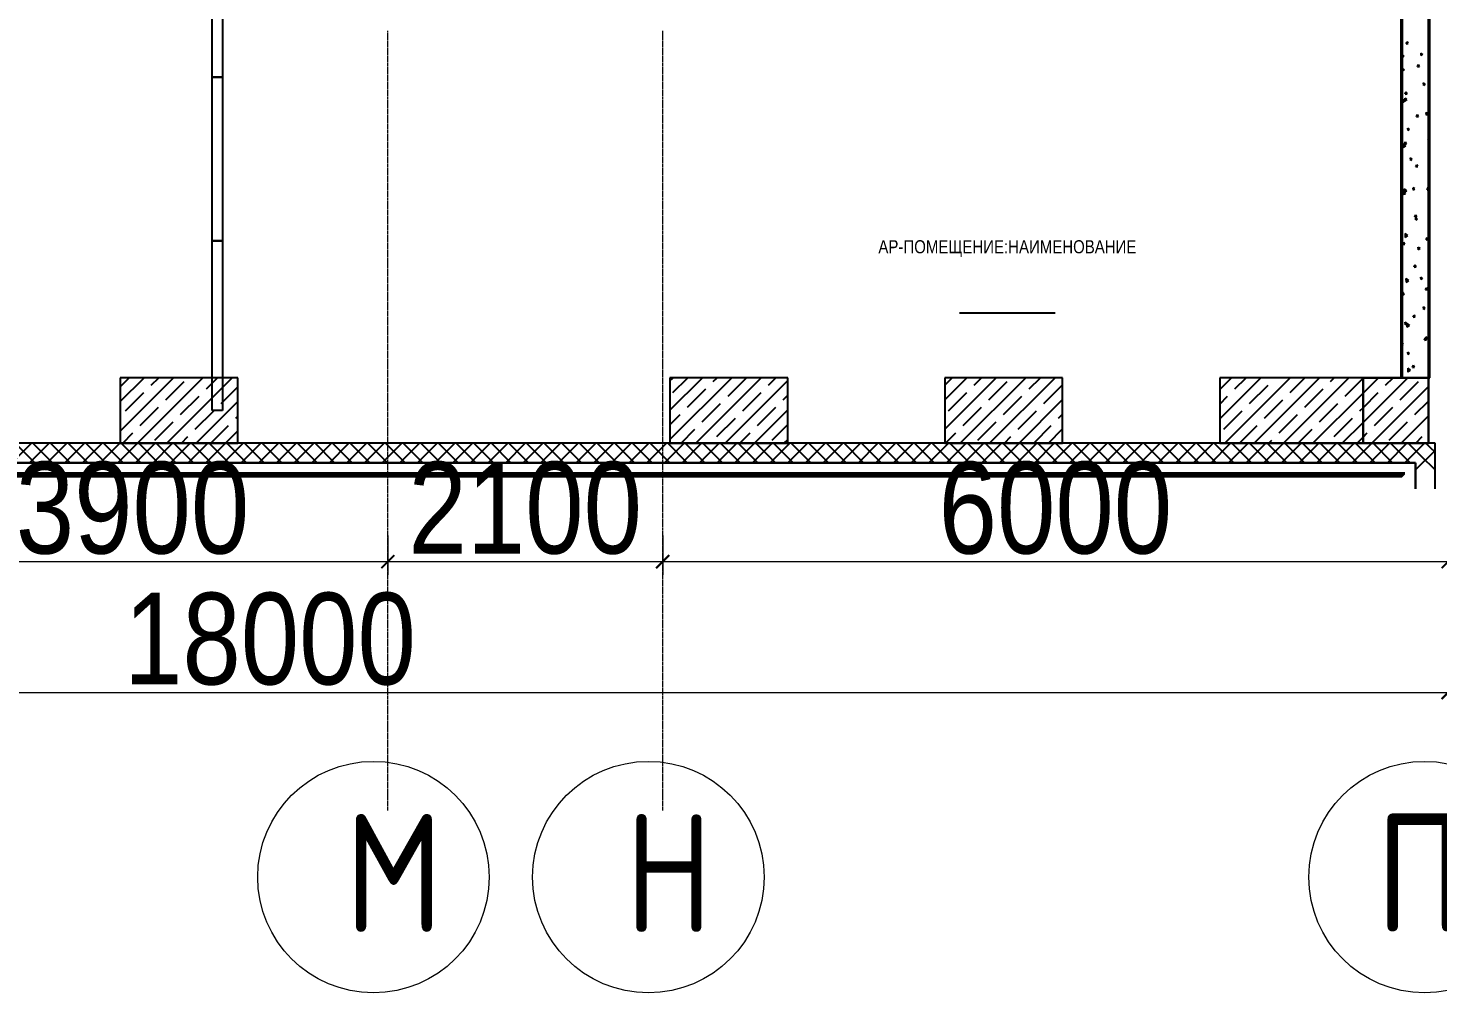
# Model space of a CAD drawing. Header units: millimetres. Extents: x -231292 to 573618, y -153144 to 564035.
# Drawn here: x 43656 to 54424, y 182267 to 189636 of the extents above; entities that cross this region are included whole.
import ezdxf
from ezdxf.enums import TextEntityAlignment as Align

# ---------------------------------------------------------------- set-up
doc = ezdxf.new("R2010")
doc.units = ezdxf.units.MM
doc.linetypes.add('CENTER2', pattern=[28.575, 19.05, -3.175, 3.175, -3.175])
doc.linetypes.add('HIDDEN2', pattern=[4.7625, 3.175, -1.5875])
doc.layers.get('0').update_dxf_attribs({"color": 250})
doc.layers.get('Defpoints').update_dxf_attribs({"color": 250})
for name, color, linetype, lineweight in [('A-AREA', 250, 'Continuous', 15), ('АР_Колонны', 250, 'Continuous', 35), ('АР_Стены ЖБ', 250, 'Continuous', 35), ('АР_Стены ПЕНОблок', 250, 'Continuous', 20), ('АР_Тонкая', 250, 'Continuous', 5), ('АР_Утеплитель', 250, 'Continuous', 0), ('АР_Штриховка', 250, 'Continuous', 0), ('РД_Оси_100', 250, 'Continuous', 0), ('РД_Оси_размер', 250, 'Continuous', 0), ('ТХ_Оборудование', 250, 'Continuous', 9)]:
    doc.layers.add(name, color=color, linetype=linetype, lineweight=lineweight)
doc.styles.add('style1', font='ARIALN.TTF')
doc.styles.add('ккк', font='isocpeur.ttf', dxfattribs={"width": 0.85, "oblique": 15})
doc.dimstyles.new('Dim100_ареал', dxfattribs={"dimscale": 100, "dimtxt": 2.5, "dimasz": 1, "dimexe": 1, "dimexo": 1, "dimgap": 0.5, "dimtad": 1, "dimzin": 12, "dimdsep": 46, "dimtxsty": 'style1', "dimblk": 'ARCHTICK', "dimcen": 1, "dimdle": 1, "dimclrd": 256, "dimclre": 256, "dimaunit": 1, "dimadec": 0, "dimazin": 3, "dimtfac": 1, "dimtmove": 1, "dimatfit": 3, "dimldrblk": 'OPEN30', "dimfxl": 2, "dimfxlon": 1, "dimtolj": 1, "dimtzin": 0, "dimlwd": 9, "dimlwe": 9, "dimarcsym": 0})

# ---------------------------------------------------------------- blocks, each defined once
blk = doc.blocks.new('A-iden')
at = {"linetype": 'Continuous', "lineweight": 5}
blk.add_circle((-0.729, -4.063), 5.894, dxfattribs=at)
at = {"color": 0, "linetype": 'Continuous', "lineweight": 20, "style": 'ккк', "width": 0.85}
blk.add_attdef('ID', text='', height=6, dxfattribs=at).set_placement((0.314, -3.853), align=Align.MIDDLE_CENTER)
blk = doc.blocks.new('_ArchTick')
at = {"color": 0, "linetype": 'ByBlock', "const_width": 0.15}
blk.add_lwpolyline([(-0.5, -0.5), (0.5, 0.5)], dxfattribs=at)
blk = doc.blocks.new('*D168')
at = {"layer": 'Defpoints', "color": 0, "transparency": 16777216}
for p in [(1229253, 135908), (1233153, 135908), (1233153, 134908)]:
    blk.add_point(p, dxfattribs=at)
at = {"layer": 'РД_Оси_размер', "lineweight": 9, "transparency": 16777216}
for p, q in [((1229253, 135108), (1229253, 134808)), ((1233153, 135108), (1233153, 134808)), ((1229153, 134908), (1233253, 134908))]:
    blk.add_line(p, q, dxfattribs=at)
at = {"layer": 'РД_Оси_размер', "lineweight": 9, "transparency": 16777216, "xscale": 100, "yscale": 100, "zscale": 100, "rotation": 180}
blk.add_blockref('_ArchTick', (1229253, 134908), dxfattribs=at)
at = {"layer": 'РД_Оси_размер', "lineweight": 9, "transparency": 16777216, "xscale": 100, "yscale": 100, "zscale": 100}
blk.add_blockref('_ArchTick', (1233153, 134908), dxfattribs=at)
at = {"layer": 'РД_Оси_размер', "color": 0, "transparency": 16777216, "insert": (1231203, 135315), "char_height": 700, "attachment_point": 5, "style": 'style1'}
blk.add_mtext('\\A1;3900', dxfattribs=at)
blk = doc.blocks.new('_Open30')
at = {"color": 0, "linetype": 'ByBlock', "lineweight": -2}
for p, q in [((-1, 0.27), (0, 0)), ((0, 0), (-1, -0.27)), ((0, 0), (-1, 0))]:
    blk.add_line(p, q, dxfattribs=at)
blk = doc.blocks.new('*D169')
at = {"layer": 'Defpoints', "color": 0, "transparency": 16777216}
for p in [(1233153, 135908), (1235253, 135908), (1235253, 134908)]:
    blk.add_point(p, dxfattribs=at)
at = {"layer": 'РД_Оси_размер', "lineweight": 9, "transparency": 16777216}
for p, q in [((1233153, 135108), (1233153, 134808)), ((1235253, 135108), (1235253, 134808)), ((1233053, 134908), (1235353, 134908))]:
    blk.add_line(p, q, dxfattribs=at)
at = {"layer": 'РД_Оси_размер', "lineweight": 9, "transparency": 16777216, "xscale": 100, "yscale": 100, "zscale": 100, "rotation": 180}
blk.add_blockref('_ArchTick', (1233153, 134908), dxfattribs=at)
at = {"layer": 'РД_Оси_размер', "lineweight": 9, "transparency": 16777216, "xscale": 100, "yscale": 100, "zscale": 100}
blk.add_blockref('_ArchTick', (1235253, 134908), dxfattribs=at)
at = {"layer": 'РД_Оси_размер', "color": 0, "transparency": 16777216, "insert": (1234203, 135315), "char_height": 700, "attachment_point": 5, "style": 'style1'}
blk.add_mtext('\\A1;2100', dxfattribs=at)
blk = doc.blocks.new('*D170')
at = {"layer": 'Defpoints', "color": 0, "transparency": 16777216}
for p in [(1235253, 135908), (1241253, 135908), (1241253, 134908)]:
    blk.add_point(p, dxfattribs=at)
at = {"layer": 'РД_Оси_размер', "lineweight": 9, "transparency": 16777216}
for p, q in [((1235253, 135108), (1235253, 134808)), ((1241253, 135108), (1241253, 134808)), ((1235153, 134908), (1241353, 134908))]:
    blk.add_line(p, q, dxfattribs=at)
at = {"layer": 'РД_Оси_размер', "lineweight": 9, "transparency": 16777216, "xscale": 100, "yscale": 100, "zscale": 100, "rotation": 180}
blk.add_blockref('_ArchTick', (1235253, 134908), dxfattribs=at)
at = {"layer": 'РД_Оси_размер', "lineweight": 9, "transparency": 16777216, "xscale": 100, "yscale": 100, "zscale": 100}
blk.add_blockref('_ArchTick', (1241253, 134908), dxfattribs=at)
at = {"layer": 'РД_Оси_размер', "color": 0, "transparency": 16777216, "insert": (1238253, 135315), "char_height": 700, "attachment_point": 5, "style": 'style1'}
blk.add_mtext('\\A1;6000', dxfattribs=at)
blk = doc.blocks.new('*D96')
at = {"layer": 'Defpoints', "color": 0, "transparency": 16777216}
for p in [(1241253, 222414), (1223253, 135908), (1241253, 133908)]:
    blk.add_point(p, dxfattribs=at)
at = {"layer": 'РД_Оси_размер', "lineweight": 9, "transparency": 16777216}
for p, q in [((1223253, 134308), (1223253, 133808)), ((1241253, 134308), (1241253, 133808)), ((1223153, 133908), (1241353, 133908))]:
    blk.add_line(p, q, dxfattribs=at)
at = {"layer": 'РД_Оси_размер', "lineweight": 9, "transparency": 16777216, "xscale": 100, "yscale": 100, "zscale": 100, "rotation": 180}
blk.add_blockref('_ArchTick', (1223253, 133908), dxfattribs=at)
at = {"layer": 'РД_Оси_размер', "lineweight": 9, "transparency": 16777216, "xscale": 100, "yscale": 100, "zscale": 100}
blk.add_blockref('_ArchTick', (1241253, 133908), dxfattribs=at)
at = {"layer": 'РД_Оси_размер', "color": 0, "transparency": 16777216, "insert": (1232253, 134315), "char_height": 700, "attachment_point": 5, "style": 'style1'}
blk.add_mtext('\\A1;18000', dxfattribs=at)
blk = doc.blocks.new('оси_рен')
at = {"layer": 'РД_Оси_100', "color": 251, "linetype": 'CENTER2', "true_color": 0x636466}
for p, q in [((1233152.916, 133007.755), (1233152.916, 138964.071)), ((1235252.916, 133007.755), (1235252.916, 138964.071))]:
    blk.add_line(p, q, dxfattribs=at)
at = {"layer": 'РД_Оси_100', "color": 251, "true_color": 0x636466, "xscale": 150, "yscale": 150, "zscale": 100}
for p, values in [((1233152.916, 133107.755), {'ID': 'М'}), ((1235252.916, 133107.755), {'ID': 'Н'}), ((1241182.182, 133107.755), {'ID': 'П1'})]:
    blk.add_blockref('A-iden', p, dxfattribs=at).add_auto_attribs(values)
at = {"layer": 'РД_Оси_размер', "color": 251, "true_color": 0x636466}
for base, p1, p2, picture, middle in [((1241252.916, 133907.755), (1223252.916, 135907.755), (1241252.916, 222413.947), '*D96', (1232252.916, 134315.156)), ((1233152.916, 134907.755), (1229252.916, 135907.755), (1233152.916, 135907.755), '*D168', (1231202.916, 135315.156)), ((1235252.916, 134907.755), (1233152.916, 135907.755), (1235252.916, 135907.755), '*D169', (1234202.916, 135315.156)), ((1241252.916, 134907.755), (1235252.916, 135907.755), (1241252.916, 135907.755), '*D170', (1238252.916, 135315.156))]:
    dim = blk.add_linear_dim(base=base, p1=p1, p2=p2, dimstyle='Dim100_ареал', override={"dimtxt": 7}, dxfattribs=at)
    dim.commit()
    dim.dimension.update_dxf_attribs({"geometry": picture, "text_midpoint": middle})

msp = doc.modelspace()

# ---------------------------------------------------------------- linework, layer by layer
at = {"layer": 'A-AREA', "color": 18, "lineweight": 25, "true_color": 0x000000}
msp.add_line((50771.282, 187462.79), (51501.282, 187462.79), dxfattribs=at)
at = {"layer": 'АР_Колонны', "color": 18, "linetype": 'HIDDEN2', "lineweight": 25, "true_color": 0x000000}
for p, q in [((53853.243, 186966.253), (54353.243, 186966.253)), ((53853.243, 186466.253), (53853.243, 186966.253)), ((54353.243, 186966.253), (54353.243, 186466.253)), ((54353.243, 186466.253), (53853.243, 186466.253))]:
    msp.add_line(p, q, dxfattribs=at)
at = {"layer": 'АР_Колонны', "color": 18, "linetype": 'Continuous', "lineweight": 25, "true_color": 0x000000}
for p, q in [((53853.243, 186966.253), (53853.243, 186466.253)), ((54353.243, 186966.253), (53853.243, 186966.253)), ((54353.243, 186966.253), (53853.243, 186966.253)), ((53853.243, 186966.253), (53853.243, 186466.253)), ((54353.243, 186466.253), (54353.243, 186966.253)), ((54353.243, 186466.253), (54353.243, 186966.253)), ((53853.243, 186466.253), (54353.243, 186466.253)), ((53853.243, 186466.253), (54353.243, 186466.253))]:
    msp.add_line(p, q, dxfattribs=at)
at = {"layer": 'АР_Стены ЖБ', "color": 18, "linetype": 'Continuous', "lineweight": 25, "true_color": 0x000000}
for p, q in [((44358.243, 186966.253), (44358.243, 186466.253)), ((45258.243, 186966.253), (44358.243, 186966.253)), ((45258.243, 186466.253), (45258.243, 186966.253)), ((48558.243, 186966.253), (48558.243, 186466.253)), ((49458.243, 186966.253), (48558.243, 186966.253)), ((49458.243, 186466.253), (49458.243, 186966.253)), ((50658.243, 186966.253), (50658.243, 186466.253)), ((51558.243, 186966.253), (50658.243, 186966.253)), ((51558.243, 186466.253), (51558.243, 186966.253)), ((52758.243, 186966.253), (52758.243, 186466.253)), ((53853.243, 186966.253), (52758.243, 186966.253)), ((53853.243, 186466.253), (53853.243, 186966.253)), ((54353.243, 186966.253), (53853.243, 186966.253)), ((53853.243, 186966.253), (53853.243, 186466.253)), ((54353.243, 186466.253), (54353.243, 186966.253)), ((44358.243, 186466.253), (45258.243, 186466.253)), ((48558.243, 186466.253), (49458.243, 186466.253)), ((50658.243, 186466.253), (51558.243, 186466.253)), ((52758.243, 186466.253), (53853.243, 186466.253)), ((53853.243, 186466.253), (54353.243, 186466.253))]:
    msp.add_line(p, q, dxfattribs=at)
at = {"layer": 'АР_Стены ПЕНОблок', "color": 18, "linetype": 'Continuous', "lineweight": 25, "true_color": 0x000000}
for p, q in [((54153.28, 194116.253), (54153.28, 186966.253)), ((54353.28, 186966.253), (54353.28, 194116.253)), ((54153.28, 186966.253), (54353.28, 186966.253))]:
    msp.add_line(p, q, dxfattribs=at)
at = {"layer": 'АР_Тонкая', "color": 18, "linetype": 'Continuous', "lineweight": 25, "true_color": 0x000000}
for p, q in [((54143.28, 194116.253), (54143.28, 186966.253)), ((54153.28, 186966.253), (54153.28, 194116.253)), ((54353.28, 194116.253), (54353.28, 186966.253)), ((54363.28, 186966.253), (54363.28, 194116.253)), ((54143.28, 186966.253), (54153.28, 186966.253)), ((54353.28, 186966.253), (54363.28, 186966.253)), ((54253.243, 186316.253), (35703.243, 186316.253)), ((54253.243, 186116.253), (54253.243, 186316.253)), ((35703.243, 186236.253), (54173.243, 186236.253)), ((54173.243, 186236.253), (35703.243, 186236.253)), ((35703.243, 186211.253), (54148.243, 186211.253))]:
    msp.add_line(p, q, dxfattribs=at)
at = {"layer": 'АР_Утеплитель', "color": 18, "linetype": 'Continuous', "lineweight": 25, "true_color": 0x000000}
for p, q in [((54403.243, 186466.253), (35703.243, 186466.253)), ((54403.243, 186116.253), (54403.243, 186466.253)), ((35703.243, 186316.253), (54253.243, 186316.253)), ((54253.243, 186316.253), (54253.243, 186116.253))]:
    msp.add_line(p, q, dxfattribs=at)
at = {"layer": 'АР_Штриховка', "color": 18, "linetype": 'Continuous', "lineweight": 25, "true_color": 0x000000}
for p, q in [((54182.441, 189515.288), (54190.189, 189532.691)), ((54197.41, 189518.118), (54190.198, 189532.613)), ((54166.986, 189422.579), (54153.28, 189433.429)), ((54153.28, 189413.028), (54166.76, 189422.888)), ((54182.467, 189515.217), (54197.427, 189518.125)), ((54309.031, 189436.142), (54295.697, 189445.323)), ((54297.908, 189427.165), (54296.247, 189446.142)), ((54297.915, 189427.156), (54309.589, 189436.952)), ((54168.937, 189318.589), (54155.602, 189327.77)), ((54157.813, 189309.611), (54156.153, 189328.589)), ((54157.82, 189309.603), (54169.495, 189319.399)), ((54268.981, 189341.346), (54276.729, 189358.749)), ((54269.007, 189341.276), (54283.967, 189344.184)), ((54283.95, 189344.176), (54276.738, 189358.671)), ((54328.955, 189208.412), (54315.62, 189217.593)), ((54317.831, 189199.435), (54316.171, 189218.412)), ((54317.838, 189199.426), (54329.513, 189209.222)), ((54174.072, 189079.753), (54155.031, 189094.825)), ((54155.762, 189066.434), (54155.171, 189095.003)), ((54188.861, 189090.859), (54175.526, 189100.04)), ((54176.001, 189132.51), (54183.749, 189149.913)), ((54176.027, 189132.439), (54190.987, 189135.347)), ((54177.737, 189081.881), (54176.076, 189100.859)), ((54177.744, 189081.873), (54189.418, 189091.669)), ((54190.97, 189135.34), (54183.758, 189149.835)), ((54155.396, 189066.565), (54173.847, 189080.062)), ((54348.879, 188980.682), (54335.544, 188989.863)), ((54337.755, 188971.705), (54336.095, 188990.682)), ((54262.541, 188958.569), (54270.289, 188975.972)), ((54262.567, 188958.498), (54277.527, 188961.406)), ((54277.51, 188961.399), (54270.298, 188975.894)), ((54337.762, 188971.696), (54349.437, 188981.492)), ((54169.561, 188749.732), (54177.309, 188767.135)), ((54184.53, 188752.562), (54177.318, 188767.058)), ((54208.785, 188863.129), (54195.45, 188872.31)), ((54197.661, 188854.151), (54196, 188873.129)), ((54197.668, 188854.143), (54209.342, 188863.939)), ((54349.081, 188784.627), (54353.28, 188794.058)), ((54349.107, 188784.557), (54353.28, 188785.368)), ((54181.159, 188736.926), (54162.118, 188751.999)), ((54162.849, 188723.607), (54162.258, 188752.176)), ((54162.482, 188723.739), (54180.933, 188737.235)), ((54169.587, 188749.662), (54184.547, 188752.57)), ((54228.709, 188635.399), (54215.374, 188644.58)), ((54217.584, 188626.421), (54215.924, 188645.399)), ((54217.591, 188626.413), (54229.266, 188636.209)), ((54256.101, 188575.791), (54263.849, 188593.194)), ((54256.127, 188575.721), (54271.087, 188578.628)), ((54271.07, 188578.621), (54263.858, 188593.116)), ((54163.121, 188366.954), (54170.869, 188384.357)), ((54163.147, 188366.884), (54178.107, 188369.792)), ((54188.246, 188394.099), (54169.204, 188409.172)), ((54169.935, 188380.78), (54169.345, 188409.349)), ((54169.569, 188380.912), (54188.02, 188394.408)), ((54178.09, 188369.785), (54170.878, 188384.28)), ((54248.632, 188407.669), (54235.298, 188416.85)), ((54237.508, 188398.691), (54235.848, 188417.669)), ((54237.515, 188398.683), (54249.19, 188408.479)), ((54342.641, 188401.849), (54350.389, 188419.252)), ((54342.667, 188401.779), (54353.28, 188403.842)), ((54353.28, 188413.383), (54350.398, 188419.175)), ((54249.661, 188193.013), (54257.409, 188210.416)), ((54249.687, 188192.943), (54264.647, 188195.851)), ((54268.556, 188179.938), (54255.221, 188189.12)), ((54257.432, 188170.961), (54255.772, 188189.938)), ((54264.63, 188195.844), (54257.418, 188210.339)), ((54257.439, 188170.952), (54269.114, 188180.749)), ((54195.332, 188051.272), (54176.291, 188066.345)), ((54177.022, 188037.954), (54176.431, 188066.522)), ((54176.656, 188038.085), (54195.106, 188051.581)), ((54336.2, 188019.072), (54343.949, 188036.475)), ((54336.227, 188019.002), (54351.187, 188021.91)), ((54351.169, 188021.903), (54343.958, 188036.398)), ((54156.681, 187984.176), (54164.429, 188001.579)), ((54156.707, 187984.107), (54171.667, 187987.015)), ((54171.649, 187987.007), (54164.438, 188001.503)), ((54288.48, 187952.208), (54275.145, 187961.39)), ((54277.356, 187943.231), (54275.695, 187962.208)), ((54277.363, 187943.222), (54289.037, 187953.018)), ((54243.22, 187810.235), (54250.969, 187827.638)), ((54243.247, 187810.165), (54258.207, 187813.073)), ((54258.189, 187813.066), (54250.978, 187827.561)), ((54202.419, 187708.446), (54183.378, 187723.518)), ((54184.108, 187695.127), (54183.518, 187723.696)), ((54183.742, 187695.258), (54202.193, 187708.754)), ((54308.404, 187724.478), (54295.069, 187733.66)), ((54297.28, 187715.501), (54295.619, 187734.478)), ((54297.287, 187715.492), (54308.961, 187725.288)), ((54153.28, 187608.224), (54157.989, 187618.802)), ((54153.28, 187601.915), (54165.227, 187604.237)), ((54168.309, 187606.925), (54154.975, 187616.107)), ((54157.185, 187597.947), (54155.525, 187616.925)), ((54157.192, 187597.939), (54168.866, 187607.735)), ((54165.209, 187604.23), (54157.998, 187618.725)), ((54329.76, 187636.294), (54337.509, 187653.697)), ((54329.787, 187636.224), (54344.747, 187639.132)), ((54344.729, 187639.125), (54337.518, 187653.62)), ((54328.328, 187496.748), (54314.993, 187505.93)), ((54317.203, 187487.771), (54315.543, 187506.748)), ((54317.21, 187487.762), (54328.885, 187497.558)), ((54188.233, 187379.195), (54174.898, 187388.377)), ((54177.109, 187370.217), (54175.448, 187389.195)), ((54177.116, 187370.209), (54188.79, 187380.005)), ((54209.506, 187365.619), (54190.464, 187380.692)), ((54191.195, 187352.3), (54190.605, 187380.869)), ((54236.78, 187427.457), (54244.529, 187444.86)), ((54236.807, 187427.388), (54251.767, 187430.296)), ((54251.749, 187430.289), (54244.538, 187444.784)), ((54190.829, 187352.432), (54209.28, 187365.928)), ((54323.32, 187253.516), (54331.069, 187270.919)), ((54338.289, 187256.347), (54331.078, 187270.843)), ((54348.251, 187269.018), (54334.916, 187278.199)), ((54337.127, 187260.04), (54335.467, 187279.018)), ((54337.134, 187260.032), (54348.809, 187269.828)), ((54158.769, 187221.452), (54153.28, 187232.486)), ((54153.28, 187220.389), (54158.786, 187221.459)), ((54208.157, 187151.465), (54194.822, 187160.647)), ((54197.032, 187142.487), (54195.372, 187161.465)), ((54197.04, 187142.479), (54208.714, 187152.275)), ((54323.346, 187253.447), (54338.306, 187256.355)), ((54230.34, 187044.679), (54238.089, 187062.082)), ((54230.366, 187044.61), (54245.326, 187047.518)), ((54245.309, 187047.511), (54238.097, 187062.006)), ((44358.243, 186783.233), (44541.262, 186966.252)), ((44358.243, 186558.727), (44765.769, 186966.252)), ((44358.243, 186895.486), (44427.905, 186965.148)), ((44490.275, 186466.252), (44990.275, 186966.252)), ((44596.285, 186909.021), (44653.516, 186966.252)), ((44708.538, 186796.768), (44848.854, 186937.085)), ((44714.782, 186466.252), (45214.782, 186966.252)), ((45017.234, 186880.958), (45102.528, 186966.252)), ((48558.243, 186942.118), (48582.378, 186966.252)), ((48558.243, 186717.612), (48806.884, 186966.252)), ((48558.243, 186493.105), (49031.391, 186966.252)), ((48581.273, 186852.895), (48694.631, 186966.252)), ((48755.897, 186466.252), (49255.897, 186966.252)), ((48889.97, 186937.085), (48919.137, 186966.252)), ((48980.403, 186466.252), (49458.243, 186944.092)), ((49002.223, 186824.831), (49142.539, 186965.148)), ((49310.919, 186909.021), (49368.15, 186966.252)), ((50658.243, 186797.054), (50827.442, 186966.252)), ((50658.243, 186572.548), (51051.948, 186966.252)), ((50658.243, 186909.307), (50714.084, 186965.148)), ((50776.455, 186466.252), (51276.455, 186966.252)), ((50882.464, 186909.021), (50939.695, 186966.252)), ((50994.717, 186796.768), (51135.034, 186937.085)), ((51000.961, 186466.252), (51500.961, 186966.252)), ((51303.414, 186880.958), (51388.708, 186966.252)), ((52758.243, 186876.496), (52847.999, 186966.252)), ((52758.243, 186651.99), (53072.506, 186966.252)), ((52797.012, 186466.252), (53297.012, 186966.252)), ((52874.958, 186880.958), (52960.253, 186966.252)), ((53021.519, 186466.252), (53521.519, 186966.252)), ((53183.655, 186965.148), (53184.759, 186966.252)), ((53246.025, 186466.252), (53746.025, 186966.252)), ((53295.908, 186852.895), (53409.265, 186966.252)), ((53604.604, 186937.085), (53633.772, 186966.252)), ((53716.857, 186824.831), (53853.243, 186961.217)), ((53853.243, 186848.965), (53970.531, 186966.253)), ((53853.243, 186624.459), (54195.037, 186966.253)), ((53853.243, 186961.218), (53857.174, 186965.149)), ((54025.553, 186909.022), (54082.784, 186966.253)), ((54137.807, 186796.769), (54278.123, 186937.085)), ((54216.592, 187022.792), (54197.551, 187037.865)), ((54198.282, 187009.473), (54197.691, 187038.042)), ((54197.915, 187009.605), (54216.366, 187023.101)), ((44399.842, 186712.578), (44540.158, 186852.895)), ((45129.487, 186768.705), (45258.243, 186897.461)), ((48693.527, 186740.642), (48833.843, 186880.958)), ((49114.476, 186712.578), (49254.793, 186852.895)), ((49423.172, 186796.768), (49458.243, 186831.839)), ((50686.021, 186712.578), (50826.337, 186852.895)), ((51415.667, 186768.705), (51555.983, 186909.021)), ((52987.212, 186768.705), (53127.528, 186909.021)), ((53408.161, 186740.642), (53548.478, 186880.958)), ((53470.531, 186466.252), (53853.243, 186848.964)), ((53853.243, 186736.712), (53969.427, 186852.895)), ((53919.544, 186466.253), (54353.243, 186899.952)), ((44512.095, 186600.325), (44652.411, 186740.642)), ((44820.791, 186684.515), (44961.108, 186824.831)), ((44939.288, 186466.252), (45258.243, 186785.208)), ((48805.78, 186628.388), (48946.096, 186768.705)), ((49226.729, 186600.325), (49367.046, 186740.642)), ((50798.274, 186600.325), (50938.591, 186740.642)), ((51106.97, 186684.515), (51247.287, 186824.831)), ((51225.467, 186466.252), (51558.243, 186799.028)), ((52758.243, 186764.243), (52818.832, 186824.831)), ((53099.465, 186656.452), (53239.781, 186796.768)), ((53520.414, 186628.388), (53660.731, 186768.705)), ((53829.111, 186712.578), (53853.243, 186736.711)), ((53941.363, 186600.326), (54081.68, 186740.642)), ((54250.06, 186684.516), (54353.243, 186787.699)), ((44624.348, 186488.072), (44764.665, 186628.388)), ((44933.044, 186572.262), (45073.361, 186712.578)), ((45241.741, 186656.452), (45258.243, 186672.954)), ((48558.243, 186605.358), (48637.4, 186684.515)), ((48918.033, 186516.135), (49058.349, 186656.452)), ((49204.91, 186466.252), (49458.243, 186719.586)), ((50910.527, 186488.072), (51050.844, 186628.388)), ((51219.224, 186572.262), (51359.54, 186712.578)), ((51527.92, 186656.452), (51558.243, 186686.775)), ((52790.768, 186572.262), (52931.085, 186712.578)), ((53211.718, 186544.198), (53352.034, 186684.515)), ((53632.667, 186516.135), (53772.984, 186656.452)), ((53695.038, 186466.252), (53853.243, 186624.458)), ((54053.617, 186488.073), (54193.933, 186628.389)), ((54144.05, 186466.253), (54353.243, 186675.446)), ((44378.022, 186466.252), (44455.968, 186544.198)), ((44827.035, 186466.252), (44876.918, 186516.135)), ((45051.541, 186466.252), (45185.614, 186600.325)), ((45163.794, 186466.252), (45258.243, 186560.701)), ((48643.644, 186466.252), (48749.653, 186572.262)), ((49092.657, 186466.252), (49170.603, 186544.198)), ((49338.982, 186488.072), (49458.243, 186607.333)), ((50664.201, 186466.252), (50742.148, 186544.198)), ((51113.214, 186466.252), (51163.097, 186516.135)), ((51337.721, 186466.252), (51471.793, 186600.325)), ((51449.974, 186466.252), (51558.243, 186574.522)), ((52909.265, 186466.252), (53043.338, 186600.325)), ((53358.278, 186466.252), (53464.288, 186572.262)), ((53807.291, 186466.252), (53853.243, 186512.204)), ((53853.243, 186512.205), (53885.237, 186544.199)), ((54256.303, 186466.253), (54306.186, 186516.136)), ((43532.052, 186316.253), (43682.052, 186466.253)), ((43707.311, 186316.253), (43557.311, 186466.253)), ((43666.756, 186316.253), (43816.756, 186466.253)), ((43842.015, 186316.253), (43692.015, 186466.253)), ((43801.459, 186316.253), (43951.459, 186466.253)), ((43976.719, 186316.253), (43826.719, 186466.253)), ((43936.163, 186316.253), (44086.163, 186466.253)), ((44111.423, 186316.253), (43961.423, 186466.253)), ((44070.867, 186316.253), (44220.867, 186466.253)), ((44246.127, 186316.253), (44096.127, 186466.253)), ((44205.571, 186316.253), (44355.571, 186466.253)), ((44380.83, 186316.253), (44230.83, 186466.253)), ((44340.275, 186316.253), (44490.275, 186466.253)), ((44515.534, 186316.253), (44365.534, 186466.253)), ((44474.979, 186316.253), (44624.979, 186466.253)), ((44650.238, 186316.253), (44500.238, 186466.253)), ((44609.683, 186316.253), (44759.683, 186466.253)), ((44784.942, 186316.253), (44634.942, 186466.253)), ((44744.386, 186316.253), (44894.386, 186466.253)), ((44919.646, 186316.253), (44769.646, 186466.253)), ((44879.09, 186316.253), (45029.09, 186466.253)), ((45054.35, 186316.253), (44904.35, 186466.253)), ((45013.794, 186316.253), (45163.794, 186466.253)), ((45189.053, 186316.253), (45039.053, 186466.253)), ((45148.498, 186316.253), (45298.498, 186466.253)), ((45323.757, 186316.253), (45173.757, 186466.253)), ((45283.202, 186316.253), (45433.202, 186466.253)), ((45458.461, 186316.253), (45308.461, 186466.253)), ((45417.906, 186316.253), (45567.906, 186466.253)), ((45593.165, 186316.253), (45443.165, 186466.253)), ((45552.609, 186316.253), (45702.609, 186466.253)), ((45727.869, 186316.253), (45577.869, 186466.253)), ((45687.313, 186316.253), (45837.313, 186466.253)), ((45862.573, 186316.253), (45712.573, 186466.253)), ((45822.017, 186316.253), (45972.017, 186466.253)), ((45997.276, 186316.253), (45847.276, 186466.253)), ((45956.721, 186316.253), (46106.721, 186466.253)), ((46131.98, 186316.253), (45981.98, 186466.253)), ((46091.425, 186316.253), (46241.425, 186466.253)), ((46266.684, 186316.253), (46116.684, 186466.253)), ((46226.129, 186316.253), (46376.129, 186466.253)), ((46401.388, 186316.253), (46251.388, 186466.253)), ((46360.832, 186316.253), (46510.832, 186466.253)), ((46536.092, 186316.253), (46386.092, 186466.253)), ((46495.536, 186316.253), (46645.536, 186466.253)), ((46670.796, 186316.253), (46520.796, 186466.253)), ((46630.24, 186316.253), (46780.24, 186466.253)), ((46805.5, 186316.253), (46655.5, 186466.253)), ((46764.944, 186316.253), (46914.944, 186466.253)), ((46940.203, 186316.253), (46790.203, 186466.253)), ((46899.648, 186316.253), (47049.648, 186466.253)), ((47074.907, 186316.253), (46924.907, 186466.253)), ((47034.352, 186316.253), (47184.352, 186466.253)), ((47209.611, 186316.253), (47059.611, 186466.253)), ((47169.056, 186316.253), (47319.056, 186466.253)), ((47344.315, 186316.253), (47194.315, 186466.253)), ((47303.759, 186316.253), (47453.759, 186466.253)), ((47479.019, 186316.253), (47329.019, 186466.253)), ((47438.463, 186316.253), (47588.463, 186466.253)), ((47613.723, 186316.253), (47463.723, 186466.253)), ((47573.167, 186316.253), (47723.167, 186466.253)), ((47748.426, 186316.253), (47598.426, 186466.253)), ((47707.871, 186316.253), (47857.871, 186466.253)), ((47883.13, 186316.253), (47733.13, 186466.253)), ((47842.575, 186316.253), (47992.575, 186466.253)), ((48017.834, 186316.253), (47867.834, 186466.253)), ((47977.279, 186316.253), (48127.279, 186466.253)), ((48152.538, 186316.253), (48002.538, 186466.253)), ((48111.982, 186316.253), (48261.982, 186466.253)), ((48287.242, 186316.253), (48137.242, 186466.253)), ((48246.686, 186316.253), (48396.686, 186466.253)), ((48421.946, 186316.253), (48271.946, 186466.253)), ((48381.39, 186316.253), (48531.39, 186466.253)), ((48556.649, 186316.253), (48406.649, 186466.253)), ((48516.094, 186316.253), (48666.094, 186466.253)), ((48691.353, 186316.253), (48541.353, 186466.253)), ((48650.798, 186316.253), (48800.798, 186466.253)), ((48826.057, 186316.253), (48676.057, 186466.253)), ((48785.502, 186316.253), (48935.502, 186466.253)), ((48960.761, 186316.253), (48810.761, 186466.253)), ((48920.205, 186316.253), (49070.205, 186466.253)), ((49095.465, 186316.253), (48945.465, 186466.253)), ((49054.909, 186316.253), (49204.909, 186466.253)), ((49230.169, 186316.253), (49080.169, 186466.253)), ((49189.613, 186316.253), (49339.613, 186466.253)), ((49364.873, 186316.253), (49214.873, 186466.253)), ((49324.317, 186316.253), (49474.317, 186466.253)), ((49499.576, 186316.253), (49349.576, 186466.253)), ((49429.416, 186466.252), (49458.243, 186495.08)), ((49459.021, 186316.253), (49609.021, 186466.253)), ((49634.28, 186316.253), (49484.28, 186466.253)), ((49593.725, 186316.253), (49743.725, 186466.253)), ((49768.984, 186316.253), (49618.984, 186466.253)), ((49728.429, 186316.253), (49878.429, 186466.253)), ((49903.688, 186316.253), (49753.688, 186466.253)), ((49863.132, 186316.253), (50013.132, 186466.253)), ((50038.392, 186316.253), (49888.392, 186466.253)), ((49997.836, 186316.253), (50147.836, 186466.253)), ((50173.096, 186316.253), (50023.096, 186466.253)), ((50132.54, 186316.253), (50282.54, 186466.253)), ((50307.799, 186316.253), (50157.799, 186466.253)), ((50267.244, 186316.253), (50417.244, 186466.253)), ((50442.503, 186316.253), (50292.503, 186466.253)), ((50401.948, 186316.253), (50551.948, 186466.253)), ((50577.207, 186316.253), (50427.207, 186466.253)), ((50536.652, 186316.253), (50686.652, 186466.253)), ((50711.911, 186316.253), (50561.911, 186466.253)), ((50671.355, 186316.253), (50821.355, 186466.253)), ((50846.615, 186316.253), (50696.615, 186466.253)), ((50806.059, 186316.253), (50956.059, 186466.253)), ((50981.319, 186316.253), (50831.319, 186466.253)), ((50940.763, 186316.253), (51090.763, 186466.253)), ((51116.022, 186316.253), (50966.022, 186466.253)), ((51075.467, 186316.253), (51225.467, 186466.253)), ((51250.726, 186316.253), (51100.726, 186466.253)), ((51210.171, 186316.253), (51360.171, 186466.253)), ((51385.43, 186316.253), (51235.43, 186466.253)), ((51344.875, 186316.253), (51494.875, 186466.253)), ((51520.134, 186316.253), (51370.134, 186466.253)), ((51479.578, 186316.253), (51629.578, 186466.253)), ((51654.838, 186316.253), (51504.838, 186466.253)), ((51614.282, 186316.253), (51764.282, 186466.253)), ((51789.542, 186316.253), (51639.542, 186466.253)), ((51748.986, 186316.253), (51898.986, 186466.253)), ((51924.246, 186316.253), (51774.246, 186466.253)), ((51883.69, 186316.253), (52033.69, 186466.253)), ((52058.949, 186316.253), (51908.949, 186466.253)), ((52018.394, 186316.253), (52168.394, 186466.253)), ((52193.653, 186316.253), (52043.653, 186466.253)), ((52153.098, 186316.253), (52303.098, 186466.253)), ((52328.357, 186316.253), (52178.357, 186466.253)), ((52287.802, 186316.253), (52437.802, 186466.253)), ((52463.061, 186316.253), (52313.061, 186466.253)), ((52422.505, 186316.253), (52572.505, 186466.253)), ((52597.765, 186316.253), (52447.765, 186466.253)), ((52557.209, 186316.253), (52707.209, 186466.253)), ((52732.469, 186316.253), (52582.469, 186466.253)), ((52691.913, 186316.253), (52841.913, 186466.253)), ((52867.172, 186316.253), (52717.172, 186466.253)), ((52826.617, 186316.253), (52976.617, 186466.253)), ((53001.876, 186316.253), (52851.876, 186466.253)), ((52961.321, 186316.253), (53111.321, 186466.253)), ((53136.58, 186316.253), (52986.58, 186466.253)), ((53096.025, 186316.253), (53246.025, 186466.253)), ((53271.284, 186316.253), (53121.284, 186466.253)), ((53133.772, 186466.252), (53155.591, 186488.072)), ((53230.728, 186316.253), (53380.728, 186466.253)), ((53405.988, 186316.253), (53255.988, 186466.253)), ((53365.432, 186316.253), (53515.432, 186466.253)), ((53540.692, 186316.253), (53390.692, 186466.253)), ((53500.136, 186316.253), (53650.136, 186466.253)), ((53675.395, 186316.253), (53525.395, 186466.253)), ((53634.84, 186316.253), (53784.84, 186466.253)), ((53810.099, 186316.253), (53660.099, 186466.253)), ((53769.544, 186316.253), (53919.544, 186466.253)), ((53944.803, 186316.253), (53794.803, 186466.253)), ((53904.248, 186316.253), (54054.248, 186466.253)), ((54079.507, 186316.253), (53929.507, 186466.253)), ((54038.951, 186316.253), (54188.951, 186466.253)), ((54214.211, 186316.253), (54064.211, 186466.253)), ((54173.655, 186316.253), (54323.655, 186466.253)), ((54301.079, 186364.089), (54198.915, 186466.253)), ((54253.243, 186261.137), (54403.243, 186411.137)), ((54368.431, 186431.441), (54333.618, 186466.253)), ((54403.243, 186396.628), (54368.431, 186431.441)), ((54403.243, 186261.925), (54301.079, 186364.089)), ((35703.243, 186236.002), (54172.992, 186236.002)), ((35703.243, 186235.002), (54171.992, 186235.002)), ((35703.243, 186234.002), (54170.992, 186234.002)), ((35703.243, 186233.002), (54169.992, 186233.002)), ((35703.243, 186232.002), (54168.992, 186232.002)), ((35703.243, 186231.002), (54167.992, 186231.002)), ((35703.243, 186230.002), (54166.992, 186230.002)), ((35703.243, 186229.002), (54165.992, 186229.002)), ((35703.243, 186228.002), (54164.992, 186228.002)), ((35703.243, 186227.002), (54163.992, 186227.002)), ((35703.243, 186226.002), (54162.992, 186226.002)), ((35703.243, 186225.002), (54161.992, 186225.002)), ((35703.243, 186224.002), (54160.992, 186224.002)), ((35703.243, 186223.002), (54159.992, 186223.002)), ((35703.243, 186222.002), (54158.992, 186222.002)), ((35703.243, 186221.002), (54157.992, 186221.002)), ((35703.243, 186220.002), (54156.992, 186220.002)), ((35703.243, 186219.002), (54155.992, 186219.002)), ((35703.243, 186218.002), (54154.992, 186218.002)), ((35703.243, 186217.002), (54153.992, 186217.002)), ((35703.243, 186216.002), (54152.992, 186216.002)), ((35703.243, 186215.002), (54151.992, 186215.002)), ((35703.243, 186214.002), (54150.992, 186214.002)), ((35703.243, 186213.002), (54149.992, 186213.002)), ((35703.243, 186212.002), (54148.992, 186212.002))]:
    msp.add_line(p, q, dxfattribs=at)
at = {"layer": 'ТХ_Оборудование', "color": 18, "lineweight": 25, "true_color": 0x000000}
for p, q in [((45060.743, 189261.253), (45060.743, 190511.253)), ((45140.743, 190511.253), (45140.743, 189261.253)), ((45140.743, 189261.253), (45060.743, 189261.253)), ((45060.743, 188011.253), (45060.743, 189261.253)), ((45060.743, 189261.253), (45140.743, 189261.253)), ((45140.743, 189261.253), (45140.743, 188011.253)), ((45140.743, 188011.253), (45060.743, 188011.253)), ((45060.743, 186716.253), (45060.743, 188011.253)), ((45060.743, 188011.253), (45140.743, 188011.253)), ((45140.743, 188011.253), (45140.743, 186716.253)), ((45140.743, 186716.253), (45060.743, 186716.253))]:
    msp.add_line(p, q, dxfattribs=at)

# ---------------------------------------------------------------- block references
at = {"rotation": 359.999868838025}
msp.add_blockref('оси_рен', (-1186750.035, 50655.808), dxfattribs=at)

# ---------------------------------------------------------------- texts
at = {"layer": 'Defpoints', "color": 18, "lineweight": 25, "true_color": 0x000000, "style": 'style1', "flags": 8}
msp.add_attdef('АР-ПОМЕЩЕНИЕ:НАИМЕНОВАНИЕ', text='0', height=100, dxfattribs=at).set_placement((51136.352, 187952.728), align=Align.MIDDLE)

doc.saveas('drawing.dxf')
